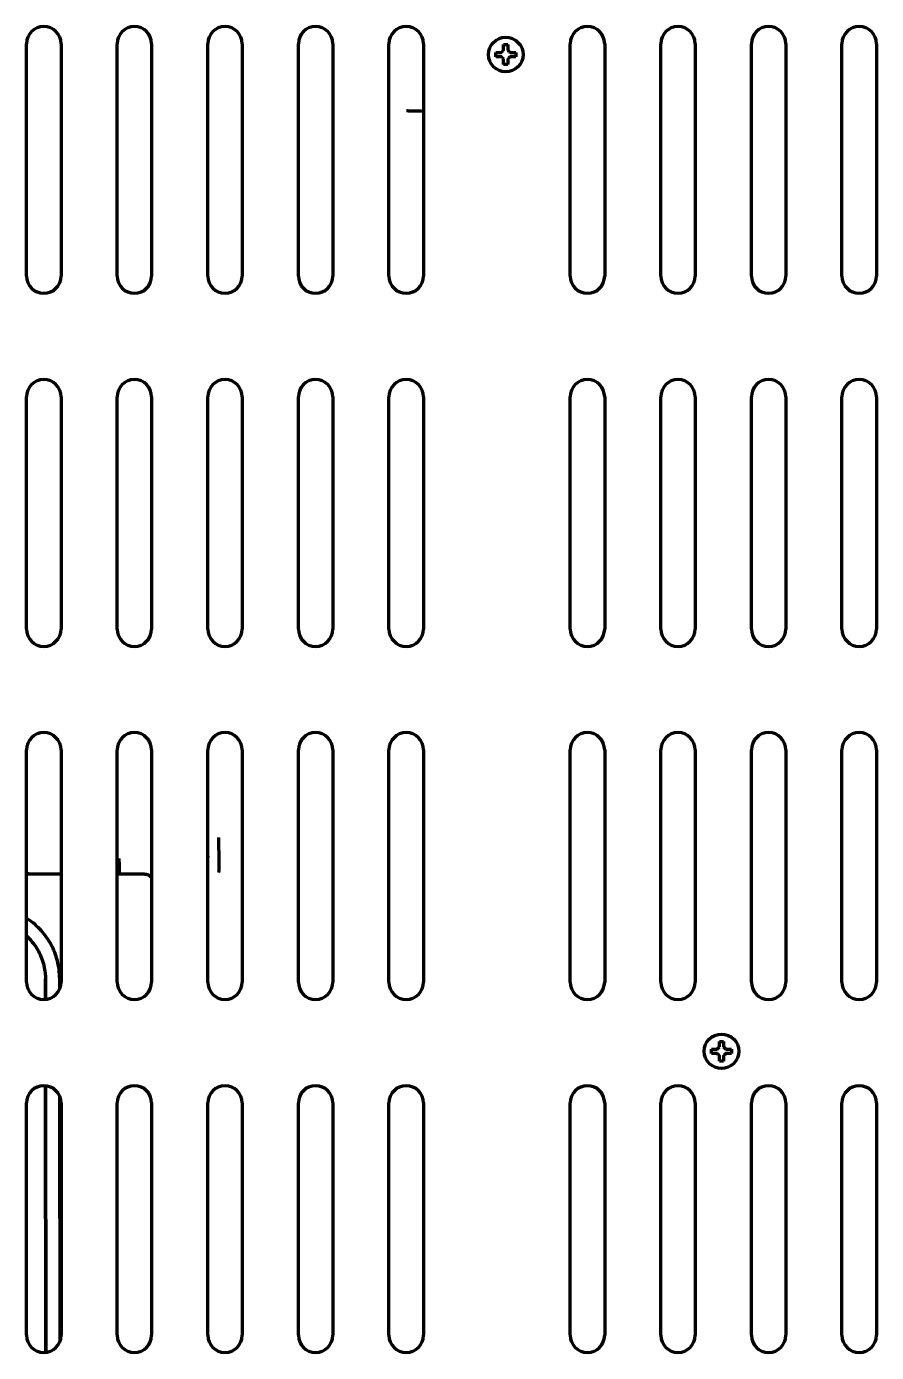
# Model space of a CAD drawing. Header units: inches. Extents: x -3022 to 7311, y 343 to 5680.
# Drawn here: x 2953.8 to 3150.8, y 4928.7 to 5236.1 of the extents above; entities that cross this region are included whole.
import ezdxf

# ---------------------------------------------------------------- set-up
doc = ezdxf.new("R2010")
doc.units = ezdxf.units.IN

msp = doc.modelspace()

# ---------------------------------------------------------------- linework, layer by layer
at = {"linetype": 'Continuous', "lineweight": 70}
for p, q in [((2953.84, 5178.24), (2953.84, 5232.1)), ((2961.84, 5232.1), (2961.84, 5178.24)), ((2974.84, 5178.24), (2974.84, 5232.1)), ((2982.84, 5232.1), (2982.84, 5178.24)), ((2995.84, 5178.24), (2995.84, 5232.1)), ((3003.84, 5232.1), (3003.84, 5178.24)), ((3016.84, 5178.24), (3016.84, 5232.1)), ((3024.84, 5232.1), (3024.84, 5178.24)), ((3037.84, 5178.24), (3037.84, 5232.1)), ((3045.84, 5232.1), (3045.84, 5178.24)), ((3062.62, 5229.6), (3062.62, 5230.1)), ((3062.62, 5229.1), (3062.62, 5229.6)), ((3067.22, 5230.1), (3067.22, 5229.6)), ((3067.22, 5229.6), (3067.22, 5229.1)), ((3079.84, 5178.24), (3079.84, 5232.1)), ((3087.84, 5232.1), (3087.84, 5178.24)), ((3100.84, 5178.24), (3100.84, 5232.1)), ((3108.84, 5232.1), (3108.84, 5178.24)), ((3121.84, 5178.24), (3121.84, 5232.1)), ((3129.84, 5232.1), (3129.84, 5178.24)), ((3142.84, 5178.24), (3142.84, 5232.1)), ((3150.84, 5232.1), (3150.84, 5178.24)), ((2953.84, 5096.38), (2953.84, 5150.24)), ((2961.84, 5150.24), (2961.84, 5096.38)), ((2974.84, 5096.38), (2974.84, 5150.24)), ((2982.84, 5150.24), (2982.84, 5096.38)), ((2995.84, 5096.38), (2995.84, 5150.24)), ((3003.84, 5150.24), (3003.84, 5096.38)), ((3016.84, 5096.38), (3016.84, 5150.24)), ((3024.84, 5150.24), (3024.84, 5096.38)), ((3037.84, 5096.38), (3037.84, 5150.24)), ((3045.84, 5150.24), (3045.84, 5096.38)), ((3079.84, 5096.38), (3079.84, 5150.24)), ((3087.84, 5150.24), (3087.84, 5096.38)), ((3100.84, 5096.38), (3100.84, 5150.24)), ((3108.84, 5150.24), (3108.84, 5096.38)), ((3121.84, 5096.38), (3121.84, 5150.24)), ((3129.84, 5150.24), (3129.84, 5096.38)), ((3142.84, 5096.38), (3142.84, 5150.24)), ((3150.84, 5150.24), (3150.84, 5096.38)), ((2953.84, 5014.52), (2953.84, 5068.38)), ((2961.84, 5068.38), (2961.84, 5014.52)), ((2974.84, 5014.52), (2974.84, 5068.38)), ((2982.84, 5068.38), (2982.84, 5014.52)), ((2995.84, 5014.52), (2995.84, 5068.38)), ((3003.84, 5068.38), (3003.84, 5014.52)), ((3016.84, 5014.52), (3016.84, 5068.38)), ((3024.84, 5068.38), (3024.84, 5014.52)), ((3037.84, 5014.52), (3037.84, 5068.38)), ((3045.84, 5068.38), (3045.84, 5014.52)), ((3079.84, 5014.52), (3079.84, 5068.38)), ((3087.84, 5068.38), (3087.84, 5014.52)), ((3100.84, 5014.52), (3100.84, 5068.38)), ((3108.84, 5068.38), (3108.84, 5014.52)), ((3121.84, 5014.52), (3121.84, 5068.38)), ((3129.84, 5068.38), (3129.84, 5014.52)), ((3142.84, 5014.52), (3142.84, 5068.38)), ((3150.84, 5068.38), (3150.84, 5014.52)), ((2954.34, 5039.63), (2953.84, 5039.63)), ((2954.34, 5039.6), (2953.84, 5039.6)), ((2961.84, 5039.6), (2958.67, 5039.6)), ((2975.42, 5039.6), (2974.84, 5039.6)), ((2981.17, 5039.6), (2978.88, 5039.6)), ((2995.92, 5039.6), (2995.84, 5039.6)), ((2958.15, 5015.33), (2958.16, 5010.53)), ((2958.22, 5015.33), (2958.22, 5010.54)), ((2961.52, 5012.96), (2961.52, 5015.34)), ((3112.62, 4998.5), (3112.62, 4999)), ((3117.22, 4999), (3117.22, 4998.5)), ((3112.62, 4998), (3112.62, 4998.5)), ((3117.22, 4998.5), (3117.22, 4998)), ((2958.18, 4990.51), (2958.25, 4928.68)), ((2958.25, 4990.5), (2958.32, 4928.69)), ((2961.61, 4931.34), (2961.55, 4988.01)), ((2953.84, 4932.66), (2953.84, 4986.52)), ((2961.84, 4986.52), (2961.84, 4932.66)), ((2974.84, 4932.66), (2974.84, 4986.52)), ((2982.84, 4986.52), (2982.84, 4932.66)), ((2995.84, 4932.66), (2995.84, 4986.52)), ((3003.84, 4986.52), (3003.84, 4932.66)), ((3016.84, 4932.66), (3016.84, 4986.52)), ((3024.84, 4986.52), (3024.84, 4932.66)), ((3037.84, 4932.66), (3037.84, 4986.52)), ((3045.84, 4986.52), (3045.84, 4932.66)), ((3079.84, 4932.66), (3079.84, 4986.52)), ((3087.84, 4986.52), (3087.84, 4932.66)), ((3100.84, 4932.66), (3100.84, 4986.52)), ((3108.84, 4986.52), (3108.84, 4932.66)), ((3121.84, 4932.66), (3121.84, 4986.52)), ((3129.84, 4986.52), (3129.84, 4932.66)), ((3142.84, 4932.66), (3142.84, 4986.52)), ((3150.84, 4986.52), (3150.84, 4932.66))]:
    msp.add_line(p, q, dxfattribs=at)
for centre in [(3064.92, 5229.6), (3114.92, 4998.5)]:
    msp.add_circle(centre, 4, dxfattribs=at)
for centre, start, end in [((2957.84, 5232.1), 0, 180), ((2978.84, 5232.1), 0, 180), ((2999.84, 5232.1), 0, 180), ((3020.84, 5232.1), 0, 180), ((3041.84, 5232.1), 0, 180), ((3083.84, 5232.1), 0, 180), ((3104.84, 5232.1), 0, 180), ((3125.84, 5232.1), 0, 180), ((3146.84, 5232.1), 0, 180), ((2957.84, 5178.24), 180, 0), ((2978.84, 5178.24), 180, 0), ((2999.84, 5178.24), 180, 0), ((3020.84, 5178.24), 180, 0), ((3041.84, 5178.24), 180, 0), ((3083.84, 5178.24), 180, 0), ((3104.84, 5178.24), 180, 0), ((3125.84, 5178.24), 180, 0), ((3146.84, 5178.24), 180, 0), ((2957.84, 5150.24), 0, 180), ((2978.84, 5150.24), 0, 180), ((2999.84, 5150.24), 0, 180), ((3020.84, 5150.24), 0, 180), ((3041.84, 5150.24), 0, 180), ((3083.84, 5150.24), 0, 180), ((3104.84, 5150.24), 0, 180), ((3125.84, 5150.24), 0, 180), ((3146.84, 5150.24), 0, 180), ((2957.84, 5096.38), 180, 0), ((2978.84, 5096.38), 180, 0), ((2999.84, 5096.38), 180, 0), ((3020.84, 5096.38), 180, 0), ((3041.84, 5096.38), 180, 0), ((3083.84, 5096.38), 180, 0), ((3104.84, 5096.38), 180, 0), ((3125.84, 5096.38), 180, 0), ((3146.84, 5096.38), 180, 0), ((2957.84, 5068.38), 0, 180), ((2978.84, 5068.38), 0, 180), ((2999.84, 5068.38), 0, 180), ((3020.84, 5068.38), 0, 180), ((3041.84, 5068.38), 0, 180), ((3083.84, 5068.38), 0, 180), ((3104.84, 5068.38), 0, 180), ((3125.84, 5068.38), 0, 180), ((3146.84, 5068.38), 0, 180), ((2957.84, 5014.52), 180, 0), ((2978.84, 5014.52), 180, 0), ((2999.84, 5014.52), 180, 0), ((3020.84, 5014.52), 180, 0), ((3041.84, 5014.52), 180, 0), ((3083.84, 5014.52), 180, 0), ((3104.84, 5014.52), 180, 0), ((3125.84, 5014.52), 180, 0), ((3146.84, 5014.52), 180, 0), ((2957.84, 4986.52), 0, 180), ((2978.84, 4986.52), 0, 180), ((2999.84, 4986.52), 0, 180), ((3020.84, 4986.52), 0, 180), ((3041.84, 4986.52), 0, 180), ((3083.84, 4986.52), 0, 180), ((3104.84, 4986.52), 0, 180), ((3125.84, 4986.52), 0, 180), ((3146.84, 4986.52), 0, 180), ((2957.84, 4932.66), 180, 0), ((2978.84, 4932.66), 180, 0), ((2999.84, 4932.66), 180, 0), ((3020.84, 4932.66), 180, 0), ((3041.84, 4932.66), 180, 0), ((3083.84, 4932.66), 180, 0), ((3104.84, 4932.66), 180, 0), ((3125.84, 4932.66), 180, 0), ((3146.84, 4932.66), 180, 0)]:
    msp.add_arc(centre, 4, start, end, dxfattribs=at)
msp.add_ellipse((2996.15, 5039.6), major_axis=(-7.55, 2.66), ratio=0.500494, start_param=4.902287, end_param=4.928069, dxfattribs=at)
for points, knots in [([(3062.62, 5230.1), (3062.82, 5230.1), (3063.03, 5230.1), (3063.36, 5230.1), (3063.47, 5230.1), (3063.69, 5230.1), (3063.8, 5230.1), (3063.92, 5230.1)], [0, 0, 0, 0, 0.5, 0.5, 0.75, 0.75, 1, 1, 1, 1]), ([(3065.42, 5231.9), (3065.42, 5231.7), (3065.42, 5231.49), (3065.42, 5231.16), (3065.42, 5231.05), (3065.42, 5230.83), (3065.42, 5230.71), (3065.42, 5230.6)], [0, 0, 0, 0, 0.5, 0.5, 0.75, 0.75, 1, 1, 1, 1]), ([(3064.42, 5227.3), (3064.42, 5227.5), (3064.42, 5227.71), (3064.42, 5228.04), (3064.42, 5228.15), (3064.42, 5228.37), (3064.42, 5228.48), (3064.42, 5228.6)], [0, 0, 0, 0, 0.5, 0.5, 0.75, 0.75, 1, 1, 1, 1]), ([(3067.22, 5229.1), (3067.02, 5229.1), (3066.81, 5229.1), (3066.48, 5229.1), (3066.37, 5229.1), (3066.15, 5229.1), (3066.03, 5229.1), (3065.92, 5229.1)], [0, 0, 0, 0, 0.5, 0.5, 0.75, 0.75, 1, 1, 1, 1]), ([(3041.9, 5216.59), (3042.05, 5216.59), (3042.21, 5216.59), (3042.44, 5216.58), (3042.51, 5216.58), (3042.66, 5216.58), (3042.74, 5216.58), (3043.12, 5216.58), (3043.42, 5216.57), (3043.87, 5216.56), (3044.02, 5216.56), (3044.31, 5216.55), (3044.46, 5216.55), (3044.75, 5216.54), (3044.9, 5216.53), (3045.18, 5216.52), (3045.33, 5216.51), (3045.47, 5216.49)], [0, 0, 0, 0, 0.125, 0.125, 0.1875, 0.1875, 0.25, 0.25, 0.5, 0.5, 0.625, 0.625, 0.75, 0.75, 0.875, 0.875, 1, 1, 1, 1]), ([(2998.32, 5048.07), (2998.32, 5048.01), (2998.32, 5047.94), (2998.32, 5047.86), (2998.32, 5047.85), (2998.32, 5047.84), (2998.33, 5047.82), (2998.33, 5047.77), (2998.33, 5047.59), (2998.33, 5047.42), (2998.34, 5047.04), (2998.35, 5046.53), (2998.36, 5046.02), (2998.37, 5045.65), (2998.37, 5045.53), (2998.37, 5045.34), (2998.37, 5045.28), (2998.37, 5045.16), (2998.37, 5045.1), (2998.38, 5044.79), (2998.38, 5044.56), (2998.39, 5044.1), (2998.39, 5043.88), (2998.4, 5043.45), (2998.4, 5043.24), (2998.4, 5042.98), (2998.4, 5042.93), (2998.4, 5042.83), (2998.4, 5042.68), (2998.4, 5042.54), (2998.4, 5042.26), (2998.4, 5041.91), (2998.4, 5041.6), (2998.4, 5041.38), (2998.4, 5041.31), (2998.4, 5041.2), (2998.4, 5041.17), (2998.4, 5041.1), (2998.4, 5041.07), (2998.4, 5040.91), (2998.4, 5040.8), (2998.39, 5040.59), (2998.39, 5040.5), (2998.39, 5040.35), (2998.38, 5040.28), (2998.38, 5040.21), (2998.38, 5040.2), (2998.38, 5040.17), (2998.37, 5040.14), (2998.37, 5040.11), (2998.37, 5040.06), (2998.36, 5040.05), (2998.36, 5040.04)], [0, 0, 0, 0, 0.015625, 0.017578, 0.017578, 0.019531, 0.019531, 0.023438, 0.03125, 0.0625, 0.0625, 0.125, 0.1875, 0.1875, 0.21875, 0.21875, 0.234375, 0.234375, 0.25, 0.25, 0.3125, 0.3125, 0.375, 0.375, 0.4375, 0.4375, 0.453125, 0.453125, 0.46875, 0.5, 0.5, 0.5625, 0.625, 0.625, 0.65625, 0.65625, 0.671875, 0.671875, 0.6875, 0.6875, 0.75, 0.75, 0.8125, 0.8125, 0.875, 0.875, 0.890625, 0.890625, 0.90625, 0.9375, 0.9375, 1, 1, 1, 1]), ([(2975.42, 5040.18), (2975.42, 5040.19), (2975.42, 5040.21), (2975.41, 5040.29), (2975.41, 5040.35), (2975.41, 5040.5), (2975.41, 5040.6), (2975.4, 5040.82), (2975.4, 5040.94), (2975.39, 5041.22), (2975.38, 5041.37), (2975.37, 5041.69), (2975.37, 5041.87), (2975.36, 5042.23), (2975.35, 5042.41), (2975.34, 5042.79), (2975.33, 5042.99), (2975.33, 5043.18)], [0, 0, 0, 0, 0.125, 0.125, 0.25, 0.25, 0.375, 0.375, 0.5, 0.5, 0.625, 0.625, 0.75, 0.75, 0.875, 0.875, 1, 1, 1, 1]), ([(2958.67, 5039.6), (2958.67, 5039.6), (2958.66, 5039.6), (2958.64, 5039.6), (2958.62, 5039.6), (2958.61, 5039.6), (2958.59, 5039.6), (2958.57, 5039.6), (2958.55, 5039.6), (2958.53, 5039.6), (2958.52, 5039.6), (2958.5, 5039.6), (2958.48, 5039.6), (2958.46, 5039.6), (2958.44, 5039.6), (2958.42, 5039.6), (2958.4, 5039.6), (2958.38, 5039.6), (2958.36, 5039.6), (2958.35, 5039.6), (2958.33, 5039.6), (2958.31, 5039.6), (2958.29, 5039.6), (2958.27, 5039.6), (2958.25, 5039.6), (2958.22, 5039.6), (2958.2, 5039.6), (2958.18, 5039.6), (2958.16, 5039.6), (2958.14, 5039.6), (2958.12, 5039.6), (2958.1, 5039.6), (2958.08, 5039.6), (2958.06, 5039.6), (2958.04, 5039.6), (2958.01, 5039.6), (2957.99, 5039.6), (2957.97, 5039.6), (2957.95, 5039.6), (2957.93, 5039.6), (2957.9, 5039.6), (2957.88, 5039.6), (2957.86, 5039.6), (2957.84, 5039.6), (2957.81, 5039.6), (2957.79, 5039.6), (2957.77, 5039.6), (2957.74, 5039.6), (2957.72, 5039.6), (2957.7, 5039.6), (2957.68, 5039.6), (2957.65, 5039.6), (2957.63, 5039.6), (2957.61, 5039.6), (2957.58, 5039.6), (2957.56, 5039.6), (2957.53, 5039.6), (2957.51, 5039.6), (2957.49, 5039.6), (2957.46, 5039.6), (2957.44, 5039.6), (2957.41, 5039.6), (2957.39, 5039.6), (2957.37, 5039.6), (2957.34, 5039.6), (2957.32, 5039.6), (2957.29, 5039.6), (2957.27, 5039.6), (2957.24, 5039.6), (2957.22, 5039.6), (2957.19, 5039.6), (2957.17, 5039.6), (2957.14, 5039.6), (2957.12, 5039.6), (2957.09, 5039.6), (2957.07, 5039.6), (2957.04, 5039.6), (2957.02, 5039.6), (2956.99, 5039.6), (2956.97, 5039.6), (2956.94, 5039.6), (2956.92, 5039.6), (2956.89, 5039.6), (2956.87, 5039.6), (2956.84, 5039.6), (2956.82, 5039.6), (2956.7, 5039.6), (2956.5, 5039.6), (2956.2, 5039.6), (2955.9, 5039.6), (2955.67, 5039.6), (2955.52, 5039.6), (2955.45, 5039.6), (2955.38, 5039.6), (2955.31, 5039.6), (2955.25, 5039.6), (2955.18, 5039.6), (2955.11, 5039.6), (2955.04, 5039.6), (2954.97, 5039.6), (2954.9, 5039.6), (2954.83, 5039.6), (2954.76, 5039.6), (2954.69, 5039.6), (2954.62, 5039.6), (2954.55, 5039.6), (2954.48, 5039.6), (2954.41, 5039.6), (2954.37, 5039.6), (2954.34, 5039.6)], [0, 0, 0, 0, 0.006388, 0.012765, 0.019131, 0.025487, 0.031832, 0.038167, 0.044492, 0.050807, 0.057112, 0.063407, 0.069692, 0.075967, 0.082233, 0.088489, 0.094736, 0.100974, 0.107202, 0.113421, 0.11963, 0.125831, 0.132023, 0.138205, 0.144379, 0.150543, 0.156699, 0.162846, 0.168984, 0.175113, 0.181234, 0.187346, 0.193449, 0.199543, 0.205629, 0.211707, 0.217775, 0.223835, 0.229887, 0.23593, 0.241964, 0.24799, 0.254008, 0.260017, 0.266017, 0.272009, 0.277992, 0.283967, 0.289933, 0.295891, 0.30184, 0.307781, 0.313713, 0.319636, 0.325551, 0.331457, 0.337355, 0.343244, 0.349124, 0.354996, 0.360859, 0.366713, 0.372559, 0.378396, 0.384224, 0.390043, 0.395854, 0.401656, 0.407449, 0.413233, 0.419008, 0.424774, 0.430531, 0.436279, 0.442019, 0.447749, 0.45347, 0.459182, 0.464885, 0.470579, 0.476264, 0.48194, 0.487606, 0.493263, 0.498911, 0.50455, 0.51018, 0.573392, 0.635867, 0.697592, 0.758559, 0.772216, 0.785843, 0.79944, 0.813006, 0.826543, 0.84005, 0.853529, 0.866978, 0.8804, 0.893793, 0.907159, 0.920498, 0.933811, 0.947098, 0.960359, 0.973597, 0.98681, 1, 1, 1, 1]), ([(2978.88, 5039.6), (2978.87, 5039.6), (2978.85, 5039.6), (2978.82, 5039.6), (2978.79, 5039.6), (2978.76, 5039.6), (2978.73, 5039.6), (2978.7, 5039.6), (2978.67, 5039.6), (2978.64, 5039.6), (2978.61, 5039.6), (2978.58, 5039.6), (2978.55, 5039.6), (2978.52, 5039.6), (2978.49, 5039.6), (2978.46, 5039.6), (2978.43, 5039.6), (2978.4, 5039.6), (2978.37, 5039.6), (2978.34, 5039.6), (2978.31, 5039.6), (2978.28, 5039.6), (2978.26, 5039.6), (2978.23, 5039.6), (2978.2, 5039.6), (2978.17, 5039.6), (2978.14, 5039.6), (2978.11, 5039.6), (2978.08, 5039.6), (2978.05, 5039.6), (2978.02, 5039.6), (2977.99, 5039.6), (2977.96, 5039.6), (2977.93, 5039.6), (2977.9, 5039.6), (2977.88, 5039.6), (2977.85, 5039.6), (2977.82, 5039.6), (2977.79, 5039.6), (2977.76, 5039.6), (2977.73, 5039.6), (2977.7, 5039.6), (2977.67, 5039.6), (2977.65, 5039.6), (2977.62, 5039.6), (2977.59, 5039.6), (2977.56, 5039.6), (2977.53, 5039.6), (2977.5, 5039.6), (2977.48, 5039.6), (2977.45, 5039.6), (2977.42, 5039.6), (2977.39, 5039.6), (2977.36, 5039.6), (2977.33, 5039.6), (2977.31, 5039.6), (2977.28, 5039.6), (2977.25, 5039.6), (2977.22, 5039.6), (2977.19, 5039.6), (2977.17, 5039.6), (2977.14, 5039.6), (2977.11, 5039.6), (2977.08, 5039.6), (2977.05, 5039.6), (2977.03, 5039.6), (2977, 5039.6), (2976.96, 5039.6), (2976.91, 5039.6), (2976.86, 5039.6), (2976.8, 5039.6), (2976.75, 5039.6), (2976.69, 5039.6), (2976.64, 5039.6), (2976.59, 5039.6), (2976.54, 5039.6), (2976.48, 5039.6), (2976.43, 5039.6), (2976.38, 5039.6), (2976.34, 5039.6), (2976.29, 5039.6), (2976.24, 5039.6), (2976.19, 5039.6), (2976.15, 5039.6), (2976.1, 5039.6), (2976.06, 5039.6), (2976.01, 5039.6), (2975.97, 5039.6), (2975.93, 5039.6), (2975.89, 5039.6), (2975.85, 5039.6), (2975.81, 5039.6), (2975.77, 5039.6), (2975.73, 5039.6), (2975.69, 5039.6), (2975.66, 5039.6), (2975.62, 5039.6), (2975.58, 5039.6), (2975.55, 5039.6), (2975.52, 5039.6), (2975.48, 5039.6), (2975.45, 5039.6), (2975.43, 5039.6), (2975.42, 5039.6)], [0, 0, 0, 0, 0.00723, 0.01445, 0.021662, 0.028866, 0.036062, 0.04325, 0.050432, 0.057607, 0.064775, 0.071939, 0.079097, 0.08625, 0.093399, 0.100543, 0.107685, 0.114823, 0.121958, 0.129092, 0.136223, 0.143353, 0.150482, 0.157611, 0.16474, 0.171869, 0.178999, 0.18613, 0.193263, 0.200398, 0.207535, 0.214676, 0.221819, 0.228967, 0.236119, 0.243276, 0.250438, 0.257605, 0.264779, 0.271959, 0.279145, 0.286339, 0.293541, 0.300751, 0.307969, 0.315197, 0.322433, 0.32968, 0.336936, 0.344204, 0.351482, 0.358772, 0.366074, 0.373387, 0.380714, 0.388054, 0.395407, 0.402774, 0.410155, 0.417551, 0.424961, 0.432388, 0.43983, 0.447288, 0.454762, 0.462254, 0.469763, 0.47729, 0.492896, 0.508423, 0.523876, 0.539258, 0.55457, 0.569818, 0.585005, 0.600133, 0.615207, 0.63023, 0.645205, 0.660136, 0.675027, 0.689881, 0.704703, 0.719495, 0.734261, 0.749006, 0.763732, 0.778445, 0.793147, 0.807842, 0.822535, 0.837228, 0.851926, 0.866633, 0.881352, 0.896087, 0.910842, 0.925621, 0.940427, 0.955265, 0.970137, 0.985047, 1, 1, 1, 1]), ([(2981.17, 5039.6), (2981.26, 5039.6), (2981.36, 5039.59), (2981.55, 5039.56), (2981.64, 5039.54), (2981.77, 5039.51), (2981.8, 5039.5), (2981.92, 5039.45), (2982.01, 5039.42), (2982.18, 5039.33), (2982.26, 5039.28), (2982.36, 5039.2), (2982.39, 5039.18), (2982.49, 5039.1), (2982.56, 5039.03), (2982.69, 5038.89), (2982.75, 5038.82), (2982.82, 5038.72), (2982.83, 5038.71), (2982.84, 5038.69)], [0, 0, 0, 0, 0.145139, 0.145139, 0.2899, 0.2899, 0.339732, 0.339732, 0.484872, 0.484872, 0.629636, 0.629636, 0.679464, 0.679464, 0.824614, 0.824614, 0.969391, 0.969391, 1, 1, 1, 1]), ([(2961.52, 5015.34), (2961.52, 5016.08), (2961.38, 5018.13), (2960.52, 5021.45), (2958.61, 5025), (2956.27, 5027.59), (2954.57, 5028.88), (2953.9, 5029.31)], [0, 0, 0, 0, 0.132573, 0.373572, 0.614973, 0.856376, 1, 1, 1, 1]), ([(2953.9, 5025.15), (2954.54, 5024.56), (2955.91, 5023.03), (2957.49, 5020.15), (2958.14, 5017.37), (2958.22, 5015.76), (2958.22, 5015.33)], [0, 0, 0, 0, 0.233573, 0.558852, 0.88413, 1, 1, 1, 1]), ([(3112.62, 4999), (3112.82, 4999), (3113.03, 4999), (3113.36, 4999), (3113.47, 4999), (3113.69, 4999), (3113.8, 4999), (3113.92, 4999)], [0, 0, 0, 0, 0.5, 0.5, 0.75, 0.75, 1, 1, 1, 1]), ([(3115.42, 5000.8), (3115.42, 5000.6), (3115.42, 5000.39), (3115.42, 5000.06), (3115.42, 4999.95), (3115.42, 4999.73), (3115.42, 4999.61), (3115.42, 4999.5)], [0, 0, 0, 0, 0.5, 0.5, 0.75, 0.75, 1, 1, 1, 1]), ([(3114.42, 4996.2), (3114.42, 4996.4), (3114.42, 4996.61), (3114.42, 4996.94), (3114.42, 4997.05), (3114.42, 4997.27), (3114.42, 4997.38), (3114.42, 4997.5)], [0, 0, 0, 0, 0.5, 0.5, 0.75, 0.75, 1, 1, 1, 1]), ([(3117.22, 4998), (3117.02, 4998), (3116.81, 4998), (3116.48, 4998), (3116.37, 4998), (3116.15, 4998), (3116.03, 4998), (3115.92, 4998)], [0, 0, 0, 0, 0.5, 0.5, 0.75, 0.75, 1, 1, 1, 1])]:
    msp.add_open_spline(points, degree=3, knots=knots, dxfattribs=at)
for points, degree in [([(3063.92, 5230.1), (3063.94, 5230.12), (3063.99, 5230.17), (3064.06, 5230.24), (3064.13, 5230.31), (3064.2, 5230.38), (3064.27, 5230.45), (3064.35, 5230.53), (3064.39, 5230.57), (3064.42, 5230.6)], 3), ([(3064.42, 5230.6), (3064.42, 5230.65), (3064.42, 5230.76), (3064.42, 5230.92), (3064.42, 5231.08), (3064.42, 5231.24), (3064.42, 5231.39), (3064.42, 5231.54), (3064.42, 5231.71), (3064.42, 5231.83), (3064.42, 5231.9)], 3), ([(3064.42, 5231.9), (3064.58, 5231.9), (3064.92, 5231.9), (3065.25, 5231.9), (3065.42, 5231.9)], 3), ([(3065.42, 5230.6), (3065.44, 5230.57), (3065.5, 5230.52), (3065.57, 5230.45), (3065.64, 5230.38), (3065.71, 5230.31), (3065.78, 5230.24), (3065.85, 5230.17), (3065.89, 5230.12), (3065.92, 5230.1)], 3), ([(3065.92, 5230.1), (3065.97, 5230.1), (3066.08, 5230.1), (3066.24, 5230.1), (3066.4, 5230.1), (3066.56, 5230.1), (3066.71, 5230.1), (3066.86, 5230.1), (3067.03, 5230.1), (3067.15, 5230.1), (3067.22, 5230.1)], 3), ([(3063.92, 5229.1), (3063.86, 5229.1), (3063.76, 5229.1), (3063.59, 5229.1), (3063.44, 5229.1), (3063.28, 5229.1), (3063.13, 5229.1), (3062.97, 5229.1), (3062.81, 5229.1), (3062.68, 5229.1), (3062.62, 5229.1)], 3), ([(3064.42, 5228.6), (3064.39, 5228.62), (3064.34, 5228.68), (3064.27, 5228.75), (3064.2, 5228.82), (3064.13, 5228.89), (3064.06, 5228.96), (3063.99, 5229.03), (3063.94, 5229.08), (3063.92, 5229.1)], 3), ([(3065.42, 5227.3), (3065.25, 5227.3), (3064.92, 5227.3), (3064.58, 5227.3), (3064.42, 5227.3)], 3), ([(3065.92, 5229.1), (3065.89, 5229.07), (3065.85, 5229.03), (3065.78, 5228.96), (3065.7, 5228.88), (3065.63, 5228.81), (3065.56, 5228.74), (3065.49, 5228.67), (3065.44, 5228.62), (3065.42, 5228.6)], 3), ([(3065.42, 5228.6), (3065.42, 5228.54), (3065.42, 5228.44), (3065.42, 5228.27), (3065.42, 5228.12), (3065.42, 5227.96), (3065.42, 5227.81), (3065.42, 5227.65), (3065.42, 5227.49), (3065.42, 5227.36), (3065.42, 5227.3)], 3), ([(2995.84, 5043.55), (2995.91, 5043.64), (2995.98, 5043.72), (2996.04, 5043.81)], 3), ([(2975.42, 5039.6), (2975.42, 5040.18)], 1), ([(3113.92, 4999), (3113.94, 4999.02), (3113.99, 4999.07), (3114.06, 4999.14), (3114.13, 4999.21), (3114.2, 4999.28), (3114.27, 4999.35), (3114.35, 4999.43), (3114.39, 4999.47), (3114.42, 4999.5)], 3), ([(3114.42, 4999.5), (3114.42, 4999.55), (3114.42, 4999.66), (3114.42, 4999.82), (3114.42, 4999.98), (3114.42, 5000.14), (3114.42, 5000.29), (3114.42, 5000.44), (3114.42, 5000.61), (3114.42, 5000.73), (3114.42, 5000.8)], 3), ([(3114.42, 5000.8), (3114.58, 5000.8), (3114.92, 5000.8), (3115.25, 5000.8), (3115.42, 5000.8)], 3), ([(3115.42, 4999.5), (3115.44, 4999.47), (3115.5, 4999.42), (3115.57, 4999.35), (3115.64, 4999.28), (3115.71, 4999.21), (3115.78, 4999.14), (3115.85, 4999.07), (3115.89, 4999.02), (3115.92, 4999)], 3), ([(3115.92, 4999), (3115.97, 4999), (3116.08, 4999), (3116.24, 4999), (3116.4, 4999), (3116.56, 4999), (3116.71, 4999), (3116.86, 4999), (3117.03, 4999), (3117.15, 4999), (3117.22, 4999)], 3), ([(3113.92, 4998), (3113.86, 4998), (3113.76, 4998), (3113.59, 4998), (3113.44, 4998), (3113.28, 4998), (3113.13, 4998), (3112.97, 4998), (3112.81, 4998), (3112.68, 4998), (3112.62, 4998)], 3), ([(3114.42, 4997.5), (3114.39, 4997.52), (3114.34, 4997.58), (3114.27, 4997.65), (3114.2, 4997.72), (3114.13, 4997.79), (3114.06, 4997.86), (3113.99, 4997.93), (3113.94, 4997.98), (3113.92, 4998)], 3), ([(3115.42, 4996.2), (3115.25, 4996.2), (3114.92, 4996.2), (3114.58, 4996.2), (3114.42, 4996.2)], 3), ([(3115.92, 4998), (3115.89, 4997.97), (3115.85, 4997.93), (3115.78, 4997.86), (3115.7, 4997.78), (3115.63, 4997.71), (3115.56, 4997.64), (3115.49, 4997.57), (3115.44, 4997.52), (3115.42, 4997.5)], 3), ([(3115.42, 4997.5), (3115.42, 4997.44), (3115.42, 4997.34), (3115.42, 4997.17), (3115.42, 4997.02), (3115.42, 4996.86), (3115.42, 4996.71), (3115.42, 4996.55), (3115.42, 4996.39), (3115.42, 4996.26), (3115.42, 4996.2)], 3)]:
    msp.add_open_spline(points, degree=degree, dxfattribs=at)

doc.saveas('drawing.dxf')
